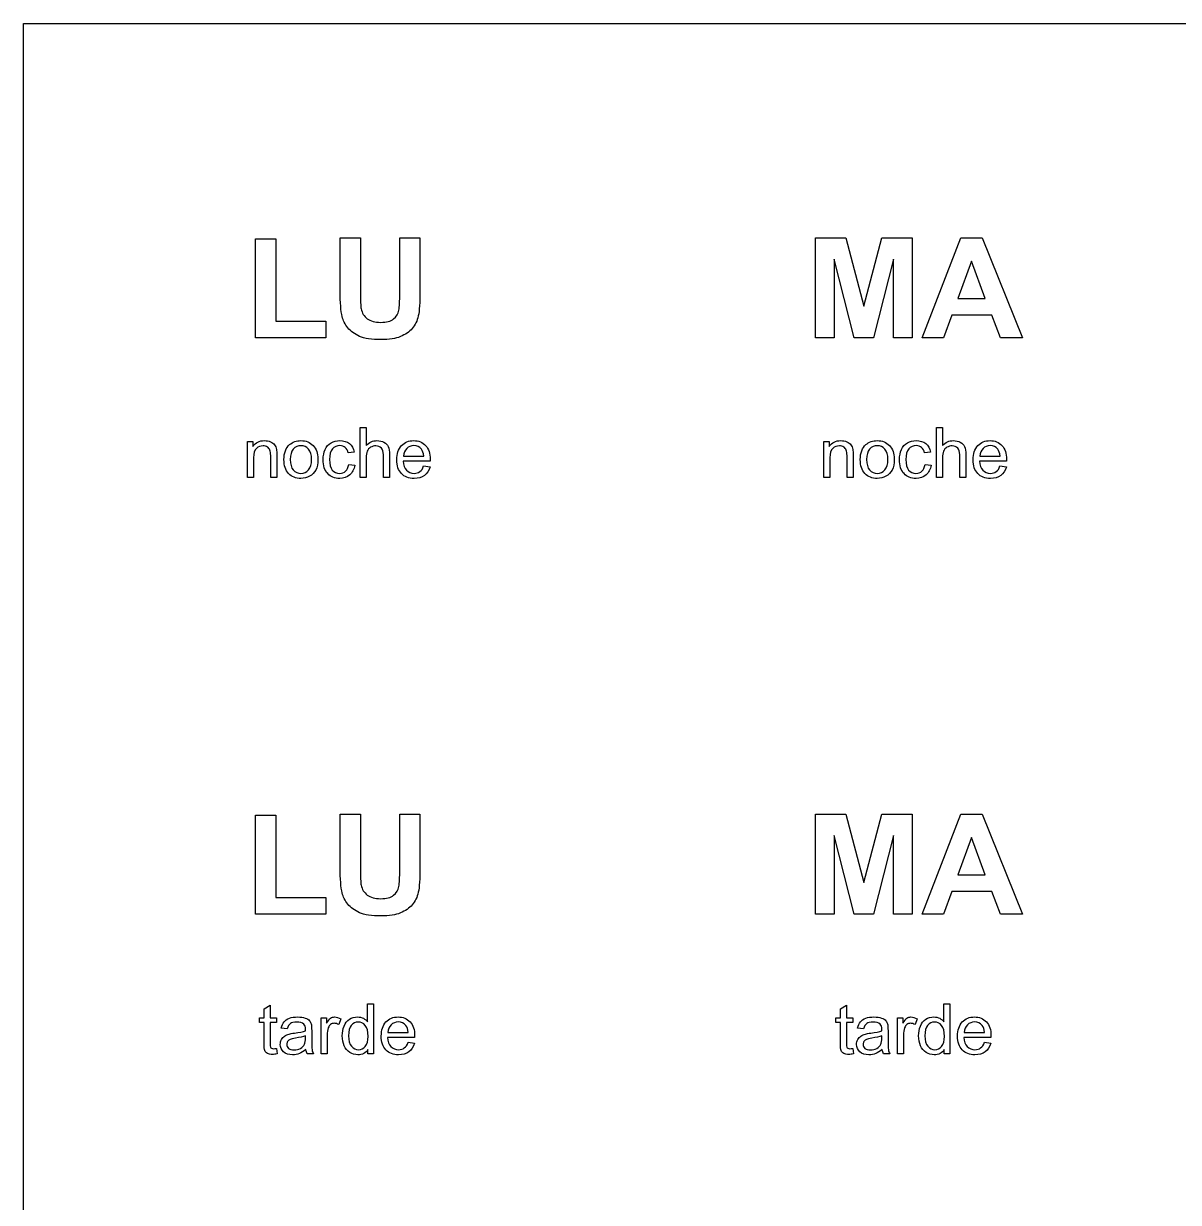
# Model space of a CAD drawing. Header units: millimetres. Extents: x 5 to 740, y 5 to 477.
# Drawn here: x 5 to 71.1, y 259.5 to 327 of the extents above; entities that cross this region are included whole.
import ezdxf

# ---------------------------------------------------------------- set-up
doc = ezdxf.new("R2010")
doc.units = ezdxf.units.MM
doc.layers.get('0').update_dxf_attribs({"linetype": 'CONTINUOUS'})

msp = doc.modelspace()

# ---------------------------------------------------------------- linework, layer by layer
at = {"color": 7}
for points in [[(5, 327), (239, 327), (239, 192), (5, 192)], [(18.28125, 309), (18.28125, 314.67969), (19.4375, 314.67969), (19.4375, 309.96484), (22.3125, 309.96484), (22.3125, 309)], [(50.345703, 309), (50.345703, 314.72656), (52.076172, 314.72656), (53.115234, 310.82031), (54.142578, 314.72656), (55.876953, 314.72656), (55.876953, 309), (54.802734, 309), (54.802734, 313.50781), (53.666016, 309), (52.552734, 309), (51.419922, 313.50781), (51.419922, 309)], [(62.189453, 309), (60.931641, 309), (60.431641, 310.30078), (58.142578, 310.30078), (57.669922, 309), (56.443359, 309), (58.673828, 314.72656), (59.896484, 314.72656)], [(60.060547, 311.26563), (59.271484, 313.39063), (58.498047, 311.26563)], [(19.908203, 302.03711)], [(20.269531, 302.03711)], [(23.617187, 301.75983)], [(26.753906, 302.23633)], [(52.908203, 302.03711)], [(53.269531, 302.03711)], [(56.617187, 301.75983)], [(59.753906, 302.23633)], [(27.908156, 301.66804)], [(60.908156, 301.66804)], [(18.28125, 276), (18.28125, 281.67969), (19.4375, 281.67969), (19.4375, 276.96484), (22.3125, 276.96484), (22.3125, 276)], [(50.345703, 276), (50.345703, 281.72656), (52.076172, 281.72656), (53.115234, 277.82031), (54.142578, 281.72656), (55.876953, 281.72656), (55.876953, 276), (54.802734, 276), (54.802734, 280.50781), (53.666016, 276), (52.552734, 276), (51.419922, 280.50781), (51.419922, 276)], [(62.189453, 276), (60.931641, 276), (60.431641, 277.30078), (58.142578, 277.30078), (57.669922, 276), (56.443359, 276), (58.673828, 281.72656), (59.896484, 281.72656)], [(60.060547, 278.26563), (59.271484, 280.39063), (58.498047, 278.26563)], [(23.607422, 269.03516)], [(25.863281, 269.23633)], [(27.017578, 268.66804)], [(56.607422, 269.03516)], [(58.863281, 269.23633)], [(60.017578, 268.66804)], [(19.472659, 268.31444)], [(21.169965, 268.25579)], [(52.472659, 268.31444)], [(54.169965, 268.25579)]]:
    msp.add_lwpolyline(points, close=True, dxfattribs=at)
for points in [[(23.128906, 314.72656), (24.285156, 314.72656), (24.285156, 311.625)], [(23.128906, 311.67188), (23.128906, 314.72656)], [(26.539062, 311.55859), (26.539062, 314.72656), (27.695312, 314.72656), (27.695312, 311.71875)], [(24.263672, 301), (24.263672, 303.86328), (24.615234, 303.86328), (24.615234, 302.83594)], [(57.263672, 301), (57.263672, 303.86328), (57.615234, 303.86328), (57.615234, 302.83594)], [(17.814453, 301), (17.814453, 303.07422), (18.130859, 303.07422), (18.130859, 302.7793)], [(23.929687, 302.46487), (23.587891, 302.41217)], [(50.814453, 301), (50.814453, 303.07422), (51.130859, 303.07422), (51.130859, 302.7793)], [(56.929687, 302.46487), (56.587891, 302.41217)], [(18.16601, 302.13285), (18.16601, 301), (17.814453, 301)], [(19.499999, 302.27535), (19.499999, 301), (19.148436, 301), (19.148436, 302.26172)], [(23.617187, 301.75977), (23.962891, 301.71487)], [(24.615239, 302.1348), (24.615239, 301), (24.263672, 301)], [(25.953126, 302.31444), (25.953126, 301), (25.601563, 301), (25.601563, 302.31445)], [(28.281203, 301.94734), (26.734328, 301.94734)], [(26.753906, 302.23633), (27.912109, 302.23633)], [(51.16601, 302.13285), (51.16601, 301), (50.814453, 301)], [(52.499999, 302.27535), (52.499999, 301), (52.148436, 301), (52.148436, 302.26172)], [(56.617187, 301.75977), (56.962891, 301.71487)], [(57.615239, 302.1348), (57.615239, 301), (57.263672, 301)], [(58.953126, 302.31444), (58.953126, 301), (58.601563, 301), (58.601563, 302.31445)], [(61.281203, 301.94734), (59.734328, 301.94734)], [(59.753906, 302.23633), (60.912109, 302.23633)], [(27.908203, 301.66797), (28.271484, 301.62307)], [(60.908203, 301.66797), (61.271484, 301.62307)], [(23.128906, 281.72656), (24.285156, 281.72656), (24.285156, 278.625)], [(23.128906, 278.67188), (23.128906, 281.72656)], [(26.539062, 278.55859), (26.539062, 281.72656), (27.695312, 281.72656), (27.695312, 278.71875)], [(18.769529, 268.60743), (18.769529, 269.80079), (18.511717, 269.80079), (18.511717, 270.07423), (18.769529, 270.07423), (18.769529, 270.5879), (19.119139, 270.79884), (19.119139, 270.07423), (19.472654, 270.07423), (19.472654, 269.80079), (19.119139, 269.80079), (19.119139, 268.5879)], [(24.695312, 269.83591), (24.695312, 270.86325), (25.044922, 270.86325), (25.044922, 268), (24.71875, 268)], [(51.769529, 268.60743), (51.769529, 269.80079), (51.511717, 269.80079), (51.511717, 270.07423), (51.769529, 270.07423), (51.769529, 270.5879), (52.119139, 270.79884), (52.119139, 270.07423), (52.472654, 270.07423), (52.472654, 269.80079), (52.119139, 269.80079), (52.119139, 268.5879)], [(57.695312, 269.83591), (57.695312, 270.86325), (58.044922, 270.86325), (58.044922, 268), (57.71875, 268)], [(22.037109, 268), (22.037109, 270.07422), (22.353516, 270.07422), (22.353516, 269.75977)], [(23.164062, 270.0078), (23.042969, 269.68163)], [(55.037109, 268), (55.037109, 270.07422), (55.353516, 270.07422), (55.353516, 269.75977)], [(56.164062, 270.0078), (56.042969, 269.68163)], [(20.101609, 269.43546), (19.757859, 269.48236)], [(21.496143, 269.33782), (21.496143, 268.86907)], [(53.101609, 269.43546), (52.757859, 269.48236)], [(54.496143, 269.33782), (54.496143, 268.86907)], [(21.140619, 268.91217), (21.140622, 269.04101)], [(22.388676, 269.08597), (22.388676, 268), (22.037109, 268)], [(27.390578, 268.94734), (25.84375, 268.94734)], [(25.863281, 269.23633), (27.021484, 269.23633)], [(27.017578, 268.66797), (27.380859, 268.62307)], [(54.140619, 268.91217), (54.140622, 269.04101)], [(55.388676, 269.08597), (55.388676, 268), (55.037109, 268)], [(60.390578, 268.94734), (58.84375, 268.94734)], [(58.863281, 269.23633), (60.021484, 269.23633)], [(60.017578, 268.66797), (60.380859, 268.62307)], [(19.472656, 268.31445), (19.523436, 268.00391)], [(21.607463, 267.99993), (21.240275, 267.99993)], [(24.71875, 268), (24.71875, 268.26172)], [(52.472656, 268.31445), (52.523436, 268.00391)], [(54.607463, 267.99993), (54.240275, 267.99993)], [(57.71875, 268), (57.71875, 268.26172)]]:
    msp.add_lwpolyline(points, dxfattribs=at)
for points in [[(23.242187, 310.21875), (23.166666, 310.546877), (23.128906, 311.031253), (23.128906, 311.67188)], [(24.285156, 311.625), (24.285156, 311.132813), (24.299479, 310.813803), (24.328126, 310.66797)], [(26.488282, 310.58594), (26.522135, 310.781253), (26.539062, 311.10547), (26.539062, 311.55859)], [(27.695312, 311.71875), (27.695312, 311.03125), (27.664062, 310.545573), (27.601562, 310.26172)], [(24.328126, 310.66797), (24.377606, 310.433597), (24.494793, 310.244793), (24.679688, 310.10156)], [(26.187501, 310.08984), (26.354168, 310.22526), (26.454428, 310.390627), (26.488282, 310.58594)], [(23.566406, 309.58203), (23.402343, 309.785157), (23.29427, 309.997397), (23.242187, 310.21875)], [(24.679688, 310.10156), (24.867188, 309.96094), (25.122396, 309.89063), (25.445313, 309.89063)], [(25.445313, 309.89063), (25.773438, 309.89063), (26.020834, 309.957033), (26.187501, 310.08984)], [(27.601562, 310.26172), (27.539062, 309.977867), (27.423177, 309.738283), (27.253906, 309.54297)], [(24.234375, 309.08984), (23.953125, 309.217447), (23.730469, 309.38151), (23.566406, 309.58203)], [(27.253906, 309.54297), (27.087239, 309.347657), (26.863281, 309.191407), (26.582031, 309.07422)], [(25.480469, 308.90234), (24.933594, 308.90234), (24.518229, 308.96484), (24.234375, 309.08984)], [(26.582031, 309.07422), (26.300781, 308.959633), (25.933594, 308.90234), (25.480469, 308.90234)], [(18.130859, 302.7793), (18.283203, 303.00716), (18.503255, 303.12109), (18.791016, 303.12109)], [(18.791016, 303.12109), (18.916016, 303.12109), (19.030599, 303.09829), (19.134766, 303.05269)], [(20.228516, 302.89063), (20.406901, 303.04427), (20.624349, 303.12109), (20.880859, 303.12109)], [(20.880859, 303.12109), (21.166016, 303.12109), (21.399089, 303.02734), (21.580078, 302.83984)], [(22.605469, 302.99417), (22.757812, 303.078803), (22.923177, 303.12112), (23.101562, 303.12112)], [(23.101562, 303.12112), (23.326823, 303.12112), (23.511068, 303.06383), (23.654297, 302.94925)], [(24.615234, 302.83594), (24.779297, 303.02604), (24.986328, 303.12109), (25.236328, 303.12109)], [(25.236328, 303.12109), (25.389974, 303.12109), (25.523438, 303.09049), (25.636719, 303.02929)], [(26.640625, 302.83205), (26.820312, 303.024757), (27.053385, 303.12111), (27.339844, 303.12111)], [(27.339844, 303.12111), (27.617187, 303.12111), (27.84375, 303.02671), (28.019531, 302.83791)], [(51.130859, 302.7793), (51.283203, 303.00716), (51.503255, 303.12109), (51.791016, 303.12109)], [(51.791016, 303.12109), (51.916016, 303.12109), (52.030599, 303.09829), (52.134766, 303.05269)], [(53.228516, 302.89063), (53.406901, 303.04427), (53.624349, 303.12109), (53.880859, 303.12109)], [(53.880859, 303.12109), (54.166016, 303.12109), (54.399089, 303.02734), (54.580078, 302.83984)], [(55.605469, 302.99417), (55.757812, 303.078803), (55.923177, 303.12112), (56.101562, 303.12112)], [(56.101562, 303.12112), (56.326823, 303.12112), (56.511068, 303.06383), (56.654297, 302.94925)], [(57.615234, 302.83594), (57.779297, 303.02604), (57.986328, 303.12109), (58.236328, 303.12109)], [(58.236328, 303.12109), (58.389974, 303.12109), (58.523438, 303.09049), (58.636719, 303.02929)], [(59.640625, 302.83205), (59.820312, 303.024757), (60.053385, 303.12111), (60.339844, 303.12111)], [(60.339844, 303.12111), (60.617187, 303.12111), (60.84375, 303.02671), (61.019531, 302.83791)], [(18.328119, 302.67387), (18.220046, 302.578817), (18.16601, 302.398477), (18.16601, 302.13285)], [(18.716791, 302.81645), (18.567051, 302.81645), (18.437494, 302.768923), (18.328119, 302.67387)], [(18.960931, 302.75195), (18.891921, 302.79495), (18.810541, 302.81645), (18.716791, 302.81645)], [(19.107416, 302.58203), (19.080069, 302.653643), (19.031241, 302.710283), (18.960931, 302.75195)], [(19.148436, 302.26172), (19.148436, 302.404947), (19.134763, 302.511717), (19.107416, 302.58203)], [(19.134766, 303.05269), (19.240235, 303.008423), (19.319011, 302.94983), (19.371094, 302.87691)], [(19.371094, 302.87691), (19.423181, 302.803997), (19.459639, 302.71741), (19.480469, 302.61715)], [(19.480469, 302.61715), (19.493489, 302.552017), (19.499999, 302.438083), (19.499999, 302.27535)], [(19.908203, 302.03711), (19.908203, 302.421223), (20.014974, 302.70573), (20.228516, 302.89063)], [(20.443359, 302.63281), (20.327474, 302.501303), (20.269531, 302.302737), (20.269531, 302.03711)], [(20.880859, 302.83008), (20.705078, 302.83008), (20.559244, 302.764323), (20.443359, 302.63281)], [(21.314453, 302.63086), (21.198568, 302.763673), (21.054036, 302.83008), (20.880859, 302.83008)], [(21.490234, 302.04883), (21.490234, 302.305337), (21.43164, 302.499347), (21.314453, 302.63086)], [(21.580078, 302.83984), (21.761067, 302.653647), (21.851562, 302.395837), (21.851562, 302.06641)], [(22.15625, 302.02933), (22.15625, 302.253283), (22.193359, 302.449247), (22.267578, 302.61722)], [(22.267578, 302.61722), (22.341797, 302.785187), (22.454427, 302.910837), (22.605469, 302.99417)], [(22.683594, 302.64069), (22.572917, 302.514383), (22.517578, 302.31386), (22.517578, 302.03912)], [(23.115234, 302.83209), (22.938151, 302.83209), (22.794271, 302.76829), (22.683594, 302.64069)], [(23.414062, 302.72662), (23.332031, 302.796933), (23.232422, 302.83209), (23.115234, 302.83209)], [(23.587891, 302.41217), (23.555338, 302.55149), (23.497395, 302.656307), (23.414062, 302.72662)], [(23.654297, 302.94925), (23.797526, 302.83597), (23.889323, 302.67451), (23.929687, 302.46487)], [(24.673829, 302.51761), (24.634769, 302.425163), (24.615239, 302.29756), (24.615239, 302.1348)], [(24.869142, 302.73636), (24.777996, 302.68296), (24.712892, 302.610043), (24.673829, 302.51761)], [(25.164063, 302.81836), (25.059896, 302.81836), (24.961589, 302.791027), (24.869142, 302.73636)], [(25.486329, 302.69727), (25.410808, 302.777997), (25.303386, 302.81836), (25.164063, 302.81836)], [(25.601563, 302.31445), (25.601563, 302.490237), (25.563152, 302.617843), (25.486329, 302.69727)], [(25.636719, 303.02929), (25.75, 302.969357), (25.830729, 302.886023), (25.878906, 302.77929)], [(25.878906, 302.77929), (25.928386, 302.672517), (25.953126, 302.517567), (25.953126, 302.31444)], [(26.371094, 302.01955), (26.371094, 302.36851), (26.460938, 302.639343), (26.640625, 302.83205)], [(26.935547, 302.66992), (26.826172, 302.561847), (26.765625, 302.417317), (26.753906, 302.23633)], [(27.34375, 302.83203), (27.182291, 302.83203), (27.046224, 302.777993), (26.935547, 302.66992)], [(27.779297, 302.62891), (27.667318, 302.764323), (27.522135, 302.83203), (27.34375, 302.83203)], [(27.912109, 302.23633), (27.896482, 302.41081), (27.852212, 302.54167), (27.779297, 302.62891)], [(28.019531, 302.83791), (28.195312, 302.64911), (28.283203, 302.383487), (28.283203, 302.04104)], [(51.328119, 302.67387), (51.220046, 302.578817), (51.16601, 302.398477), (51.16601, 302.13285)], [(51.716791, 302.81645), (51.567051, 302.81645), (51.437494, 302.768923), (51.328119, 302.67387)], [(51.960931, 302.75195), (51.891921, 302.79495), (51.810541, 302.81645), (51.716791, 302.81645)], [(52.107416, 302.58203), (52.080069, 302.653643), (52.031241, 302.710283), (51.960931, 302.75195)], [(52.148436, 302.26172), (52.148436, 302.404947), (52.134763, 302.511717), (52.107416, 302.58203)], [(52.134766, 303.05269), (52.240235, 303.008423), (52.319011, 302.94983), (52.371094, 302.87691)], [(52.371094, 302.87691), (52.423181, 302.803997), (52.459639, 302.71741), (52.480469, 302.61715)], [(52.480469, 302.61715), (52.493489, 302.552017), (52.499999, 302.438083), (52.499999, 302.27535)], [(52.908203, 302.03711), (52.908203, 302.421223), (53.014974, 302.70573), (53.228516, 302.89063)], [(53.443359, 302.63281), (53.327474, 302.501303), (53.269531, 302.302737), (53.269531, 302.03711)], [(53.880859, 302.83008), (53.705078, 302.83008), (53.559244, 302.764323), (53.443359, 302.63281)], [(54.314453, 302.63086), (54.198568, 302.763673), (54.054036, 302.83008), (53.880859, 302.83008)], [(54.490234, 302.04883), (54.490234, 302.305337), (54.43164, 302.499347), (54.314453, 302.63086)], [(54.580078, 302.83984), (54.761067, 302.653647), (54.851562, 302.395837), (54.851562, 302.06641)], [(55.15625, 302.02933), (55.15625, 302.253283), (55.193359, 302.449247), (55.267578, 302.61722)], [(55.267578, 302.61722), (55.341797, 302.785187), (55.454427, 302.910837), (55.605469, 302.99417)], [(55.683594, 302.64069), (55.572917, 302.514383), (55.517578, 302.31386), (55.517578, 302.03912)], [(56.115234, 302.83209), (55.938151, 302.83209), (55.794271, 302.76829), (55.683594, 302.64069)], [(56.414062, 302.72662), (56.332031, 302.796933), (56.232422, 302.83209), (56.115234, 302.83209)], [(56.587891, 302.41217), (56.555338, 302.55149), (56.497395, 302.656307), (56.414062, 302.72662)], [(56.654297, 302.94925), (56.797526, 302.83597), (56.889323, 302.67451), (56.929687, 302.46487)], [(57.673829, 302.51761), (57.634769, 302.425163), (57.615239, 302.29756), (57.615239, 302.1348)], [(57.869142, 302.73636), (57.777996, 302.68296), (57.712892, 302.610043), (57.673829, 302.51761)], [(58.164063, 302.81836), (58.059896, 302.81836), (57.961589, 302.791027), (57.869142, 302.73636)], [(58.486329, 302.69727), (58.410808, 302.777997), (58.303386, 302.81836), (58.164063, 302.81836)], [(58.601563, 302.31445), (58.601563, 302.490237), (58.563152, 302.617843), (58.486329, 302.69727)], [(58.636719, 303.02929), (58.75, 302.969357), (58.830729, 302.886023), (58.878906, 302.77929)], [(58.878906, 302.77929), (58.928386, 302.672517), (58.953126, 302.517567), (58.953126, 302.31444)], [(59.371094, 302.01955), (59.371094, 302.36851), (59.460938, 302.639343), (59.640625, 302.83205)], [(59.935547, 302.66992), (59.826172, 302.561847), (59.765625, 302.417317), (59.753906, 302.23633)], [(60.34375, 302.83203), (60.182291, 302.83203), (60.046224, 302.777993), (59.935547, 302.66992)], [(60.779297, 302.62891), (60.667318, 302.764323), (60.522135, 302.83203), (60.34375, 302.83203)], [(60.912109, 302.23633), (60.896482, 302.41081), (60.852212, 302.54167), (60.779297, 302.62891)], [(61.019531, 302.83791), (61.195312, 302.64911), (61.283203, 302.383487), (61.283203, 302.04104)], [(20.175781, 301.23242), (19.997396, 301.41862), (19.908203, 301.68685), (19.908203, 302.03711)], [(20.269531, 302.03711), (20.269531, 301.771483), (20.327474, 301.572263), (20.443359, 301.43945)], [(21.316406, 301.44141), (21.432291, 301.574223), (21.490234, 301.776697), (21.490234, 302.04883)], [(21.851562, 302.06641), (21.851562, 301.799483), (21.811198, 301.589197), (21.730469, 301.43555)], [(22.414062, 301.2305), (22.242187, 301.4167), (22.15625, 301.682977), (22.15625, 302.02933)], [(22.517578, 302.03912), (22.517578, 301.760473), (22.570963, 301.558), (22.677734, 301.4317)], [(23.441406, 301.3692), (23.533854, 301.453833), (23.592448, 301.584043), (23.617187, 301.75983)], [(26.636719, 301.23244), (26.459636, 301.41994), (26.371094, 301.68231), (26.371094, 302.01955)], [(26.734328, 301.94734), (26.747348, 301.719473), (26.811801, 301.544993), (26.927687, 301.4239)], [(28.283203, 302.04104), (28.283203, 302.02024), (28.282536, 301.989007), (28.281203, 301.94734)], [(53.175781, 301.23242), (52.997396, 301.41862), (52.908203, 301.68685), (52.908203, 302.03711)], [(53.269531, 302.03711), (53.269531, 301.771483), (53.327474, 301.572263), (53.443359, 301.43945)], [(54.316406, 301.44141), (54.432291, 301.574223), (54.490234, 301.776697), (54.490234, 302.04883)], [(54.851562, 302.06641), (54.851562, 301.799483), (54.811198, 301.589197), (54.730469, 301.43555)], [(55.414062, 301.2305), (55.242187, 301.4167), (55.15625, 301.682977), (55.15625, 302.02933)], [(55.517578, 302.03912), (55.517578, 301.760473), (55.570963, 301.558), (55.677734, 301.4317)], [(56.441406, 301.3692), (56.533854, 301.453833), (56.592448, 301.584043), (56.617187, 301.75983)], [(59.636719, 301.23244), (59.459636, 301.41994), (59.371094, 301.68231), (59.371094, 302.01955)], [(59.734328, 301.94734), (59.747348, 301.719473), (59.811801, 301.544993), (59.927687, 301.4239)], [(61.283203, 302.04104), (61.283203, 302.02024), (61.282536, 301.989007), (61.281203, 301.94734)], [(20.880859, 300.95313), (20.590494, 300.95313), (20.355468, 301.046227), (20.175781, 301.23242)], [(20.443359, 301.43945), (20.559244, 301.307943), (20.705078, 301.24219), (20.880859, 301.24219)], [(20.880859, 301.24219), (21.055338, 301.24219), (21.200521, 301.308597), (21.316406, 301.44141)], [(21.380859, 301.08008), (21.228516, 300.995447), (21.061849, 300.95313), (20.880859, 300.95313)], [(21.730469, 301.43555), (21.651042, 301.283203), (21.534505, 301.164713), (21.380859, 301.08008)], [(23.099609, 300.95316), (22.815755, 300.95316), (22.587239, 301.045607), (22.414062, 301.2305)], [(22.677734, 301.4317), (22.784505, 301.3054), (22.923828, 301.24225), (23.095703, 301.24225)], [(23.095703, 301.24225), (23.233724, 301.24225), (23.348958, 301.284567), (23.441406, 301.3692)], [(23.671875, 301.15433), (23.516927, 301.020217), (23.326172, 300.95316), (23.099609, 300.95316)], [(23.962891, 301.71487), (23.925131, 301.47659), (23.828126, 301.289743), (23.671875, 301.15433)], [(27.359375, 300.95315), (27.05599, 300.95315), (26.815104, 301.046247), (26.636719, 301.23244)], [(26.927687, 301.4239), (27.043572, 301.302807), (27.188104, 301.24226), (27.361281, 301.24226)], [(27.953125, 301.12893), (27.798177, 301.011743), (27.60026, 300.95315), (27.359375, 300.95315)], [(27.361281, 301.24226), (27.490187, 301.24226), (27.600213, 301.276113), (27.691359, 301.34382)], [(27.691359, 301.34382), (27.782505, 301.411527), (27.854771, 301.5196), (27.908156, 301.66804)], [(28.271484, 301.62307), (28.214191, 301.41083), (28.108071, 301.246117), (27.953125, 301.12893)], [(53.880859, 300.95313), (53.590494, 300.95313), (53.355468, 301.046227), (53.175781, 301.23242)], [(53.443359, 301.43945), (53.559244, 301.307943), (53.705078, 301.24219), (53.880859, 301.24219)], [(53.880859, 301.24219), (54.055338, 301.24219), (54.200521, 301.308597), (54.316406, 301.44141)], [(54.380859, 301.08008), (54.228516, 300.995447), (54.061849, 300.95313), (53.880859, 300.95313)], [(54.730469, 301.43555), (54.651042, 301.283203), (54.534505, 301.164713), (54.380859, 301.08008)], [(56.099609, 300.95316), (55.815755, 300.95316), (55.587239, 301.045607), (55.414062, 301.2305)], [(55.677734, 301.4317), (55.784505, 301.3054), (55.923828, 301.24225), (56.095703, 301.24225)], [(56.095703, 301.24225), (56.233724, 301.24225), (56.348958, 301.284567), (56.441406, 301.3692)], [(56.671875, 301.15433), (56.516927, 301.020217), (56.326172, 300.95316), (56.099609, 300.95316)], [(56.962891, 301.71487), (56.925131, 301.47659), (56.828126, 301.289743), (56.671875, 301.15433)], [(60.359375, 300.95315), (60.05599, 300.95315), (59.815104, 301.046247), (59.636719, 301.23244)], [(59.927687, 301.4239), (60.043572, 301.302807), (60.188104, 301.24226), (60.361281, 301.24226)], [(60.953125, 301.12893), (60.798177, 301.011743), (60.60026, 300.95315), (60.359375, 300.95315)], [(60.361281, 301.24226), (60.490187, 301.24226), (60.600213, 301.276113), (60.691359, 301.34382)], [(60.691359, 301.34382), (60.782505, 301.411527), (60.854771, 301.5196), (60.908156, 301.66804)], [(61.271484, 301.62307), (61.214191, 301.41083), (61.108071, 301.246117), (60.953125, 301.12893)], [(23.242187, 277.21875), (23.166666, 277.546877), (23.128906, 278.031253), (23.128906, 278.67188)], [(24.285156, 278.625), (24.285156, 278.132813), (24.299479, 277.813803), (24.328126, 277.66797)], [(26.488282, 277.58594), (26.522135, 277.781253), (26.539062, 278.10547), (26.539062, 278.55859)], [(27.695312, 278.71875), (27.695312, 278.03125), (27.664062, 277.545573), (27.601562, 277.26172)], [(24.328126, 277.66797), (24.377606, 277.433597), (24.494793, 277.244793), (24.679688, 277.10156)], [(26.187501, 277.08984), (26.354168, 277.22526), (26.454428, 277.390627), (26.488282, 277.58594)], [(23.566406, 276.58203), (23.402343, 276.785157), (23.29427, 276.997397), (23.242187, 277.21875)], [(24.679688, 277.10156), (24.867188, 276.96094), (25.122396, 276.89063), (25.445313, 276.89063)], [(25.445313, 276.89063), (25.773438, 276.89063), (26.020834, 276.957033), (26.187501, 277.08984)], [(27.601562, 277.26172), (27.539062, 276.977867), (27.423177, 276.738283), (27.253906, 276.54297)], [(24.234375, 276.08984), (23.953125, 276.217447), (23.730469, 276.38151), (23.566406, 276.58203)], [(25.480469, 275.90234), (24.933594, 275.90234), (24.518229, 275.96484), (24.234375, 276.08984)], [(27.253906, 276.54297), (27.087239, 276.347657), (26.863281, 276.191407), (26.582031, 276.07422)], [(26.582031, 276.07422), (26.300781, 275.959633), (25.933594, 275.90234), (25.480469, 275.90234)], [(19.912156, 269.83783), (19.983771, 269.928977), (20.087286, 269.99864), (20.222703, 270.04682)], [(20.222703, 270.04682), (20.35812, 270.096287), (20.515021, 270.12102), (20.693406, 270.12102)], [(20.693406, 270.12102), (20.870489, 270.12102), (21.01437, 270.100187), (21.125047, 270.05852)], [(21.125047, 270.05852), (21.235724, 270.016853), (21.317105, 269.96412), (21.369188, 269.90032)], [(22.353516, 269.75977), (22.434245, 269.906903), (22.508463, 270.003907), (22.576172, 270.05078)], [(22.576172, 270.05078), (22.645182, 270.097647), (22.720703, 270.12108), (22.802734, 270.12108)], [(22.802734, 270.12108), (22.921224, 270.12108), (23.041667, 270.08332), (23.164062, 270.0078)], [(23.660156, 269.98633), (23.798177, 270.07617), (23.952474, 270.12109), (24.123047, 270.12109)], [(24.123047, 270.12109), (24.248047, 270.12109), (24.359375, 270.09439), (24.457031, 270.04099)], [(24.457031, 270.04099), (24.554688, 269.988923), (24.634115, 269.920563), (24.695312, 269.83591)], [(25.75, 269.83205), (25.929687, 270.024757), (26.16276, 270.12111), (26.449219, 270.12111)], [(26.449219, 270.12111), (26.726562, 270.12111), (26.953125, 270.02671), (27.128906, 269.83791)], [(52.912156, 269.83783), (52.983771, 269.928977), (53.087286, 269.99864), (53.222703, 270.04682)], [(53.222703, 270.04682), (53.35812, 270.096287), (53.515021, 270.12102), (53.693406, 270.12102)], [(53.693406, 270.12102), (53.870489, 270.12102), (54.01437, 270.100187), (54.125047, 270.05852)], [(54.125047, 270.05852), (54.235724, 270.016853), (54.317105, 269.96412), (54.369188, 269.90032)], [(55.353516, 269.75977), (55.434245, 269.906903), (55.508463, 270.003907), (55.576172, 270.05078)], [(55.576172, 270.05078), (55.645182, 270.097647), (55.720703, 270.12108), (55.802734, 270.12108)], [(55.802734, 270.12108), (55.921224, 270.12108), (56.041667, 270.08332), (56.164062, 270.0078)], [(56.660156, 269.98633), (56.798177, 270.07617), (56.952474, 270.12109), (57.123047, 270.12109)], [(57.123047, 270.12109), (57.248047, 270.12109), (57.359375, 270.09439), (57.457031, 270.04099)], [(57.457031, 270.04099), (57.554688, 269.988923), (57.634115, 269.920563), (57.695312, 269.83591)], [(58.75, 269.83205), (58.929687, 270.024757), (59.16276, 270.12111), (59.449219, 270.12111)], [(59.449219, 270.12111), (59.726562, 270.12111), (59.953125, 270.02671), (60.128906, 269.83791)], [(19.757859, 269.48236), (19.789106, 269.6295), (19.840538, 269.74799), (19.912156, 269.83783)], [(20.275438, 269.7421), (20.197313, 269.684833), (20.13937, 269.58262), (20.101609, 269.43546)], [(20.642625, 269.83), (20.47726, 269.83), (20.354865, 269.8007), (20.275438, 269.7421)], [(21.043016, 269.71086), (20.953172, 269.790287), (20.819708, 269.83), (20.642625, 269.83)], [(21.142626, 269.40812), (21.142626, 269.551353), (21.109423, 269.652267), (21.043016, 269.71086)], [(21.140626, 269.31632), (21.141959, 269.36452), (21.142626, 269.39512), (21.142626, 269.40812)], [(21.369188, 269.90032), (21.421275, 269.837853), (21.457733, 269.758427), (21.478563, 269.66204)], [(21.478563, 269.66204), (21.490283, 269.602173), (21.496143, 269.4941), (21.496143, 269.33782)], [(22.447266, 269.49612), (22.408206, 269.37112), (22.388676, 269.234403), (22.388676, 269.08597)], [(22.578125, 269.68753), (22.516925, 269.64193), (22.473305, 269.578127), (22.447266, 269.49612)], [(22.785156, 269.75783), (22.708333, 269.75783), (22.639323, 269.734397), (22.578125, 269.68753)], [(23.042969, 269.68163), (22.957031, 269.73243), (22.871093, 269.75783), (22.785156, 269.75783)], [(23.246094, 269.03516), (23.246094, 269.242187), (23.280599, 269.429687), (23.349609, 269.59766)], [(23.349609, 269.59766), (23.41862, 269.766927), (23.522135, 269.896483), (23.660156, 269.98633)], [(23.763672, 269.63867), (23.659505, 269.51107), (23.607422, 269.3099), (23.607422, 269.03516)], [(24.15625, 269.83008), (24, 269.83008), (23.869141, 269.766277), (23.763672, 269.63867)], [(24.560547, 269.63086), (24.451172, 269.763673), (24.316406, 269.83008), (24.15625, 269.83008)], [(24.724609, 269.00586), (24.724609, 269.289713), (24.669922, 269.498047), (24.560547, 269.63086)], [(25.480469, 269.01955), (25.480469, 269.36851), (25.570313, 269.639343), (25.75, 269.83205)], [(26.044922, 269.66992), (25.935547, 269.561847), (25.875, 269.417317), (25.863281, 269.23633)], [(26.453125, 269.83203), (26.291666, 269.83203), (26.155599, 269.777993), (26.044922, 269.66992)], [(26.888672, 269.62891), (26.776693, 269.764323), (26.63151, 269.83203), (26.453125, 269.83203)], [(27.021484, 269.23633), (27.005857, 269.41081), (26.961587, 269.54167), (26.888672, 269.62891)], [(27.128906, 269.83791), (27.304687, 269.64911), (27.392578, 269.383487), (27.392578, 269.04104)], [(52.757859, 269.48236), (52.789106, 269.6295), (52.840538, 269.74799), (52.912156, 269.83783)], [(53.275438, 269.7421), (53.197313, 269.684833), (53.13937, 269.58262), (53.101609, 269.43546)], [(53.642625, 269.83), (53.47726, 269.83), (53.354865, 269.8007), (53.275438, 269.7421)], [(54.043016, 269.71086), (53.953172, 269.790287), (53.819708, 269.83), (53.642625, 269.83)], [(54.142626, 269.40812), (54.142626, 269.551353), (54.109423, 269.652267), (54.043016, 269.71086)], [(54.140626, 269.31632), (54.141959, 269.36452), (54.142626, 269.39512), (54.142626, 269.40812)], [(54.369188, 269.90032), (54.421275, 269.837853), (54.457733, 269.758427), (54.478563, 269.66204)], [(54.478563, 269.66204), (54.490283, 269.602173), (54.496143, 269.4941), (54.496143, 269.33782)], [(55.447266, 269.49612), (55.408206, 269.37112), (55.388676, 269.234403), (55.388676, 269.08597)], [(55.578125, 269.68753), (55.516925, 269.64193), (55.473305, 269.578127), (55.447266, 269.49612)], [(55.785156, 269.75783), (55.708333, 269.75783), (55.639323, 269.734397), (55.578125, 269.68753)], [(56.042969, 269.68163), (55.957031, 269.73243), (55.871093, 269.75783), (55.785156, 269.75783)], [(56.246094, 269.03516), (56.246094, 269.242187), (56.280599, 269.429687), (56.349609, 269.59766)], [(56.349609, 269.59766), (56.41862, 269.766927), (56.522135, 269.896483), (56.660156, 269.98633)], [(56.763672, 269.63867), (56.659505, 269.51107), (56.607422, 269.3099), (56.607422, 269.03516)], [(57.15625, 269.83008), (57, 269.83008), (56.869141, 269.766277), (56.763672, 269.63867)], [(57.560547, 269.63086), (57.451172, 269.763673), (57.316406, 269.83008), (57.15625, 269.83008)], [(57.724609, 269.00586), (57.724609, 269.289713), (57.669922, 269.498047), (57.560547, 269.63086)], [(58.480469, 269.01955), (58.480469, 269.36851), (58.570313, 269.639343), (58.75, 269.83205)], [(59.044922, 269.66992), (58.935547, 269.561847), (58.875, 269.417317), (58.863281, 269.23633)], [(59.453125, 269.83203), (59.291666, 269.83203), (59.155599, 269.777993), (59.044922, 269.66992)], [(59.888672, 269.62891), (59.776693, 269.764323), (59.63151, 269.83203), (59.453125, 269.83203)], [(60.021484, 269.23633), (60.005857, 269.41081), (59.961587, 269.54167), (59.888672, 269.62891)], [(60.128906, 269.83791), (60.304687, 269.64911), (60.392578, 269.383487), (60.392578, 269.04104)], [(19.697266, 268.54682), (19.697266, 268.64838), (19.720053, 268.740827), (19.765626, 268.82416)], [(19.765626, 268.82416), (19.812499, 268.908793), (19.873046, 268.9765), (19.947267, 269.02728)], [(19.947267, 269.02728), (20.022788, 269.07808), (20.107423, 269.116493), (20.201173, 269.14252)], [(20.121091, 268.72266), (20.088538, 268.673193), (20.072261, 268.617853), (20.072261, 268.55664)], [(20.259763, 268.83789), (20.19987, 268.811823), (20.153646, 268.773413), (20.121091, 268.72266)], [(20.201173, 269.14252), (20.270183, 269.16072), (20.37435, 269.178287), (20.513673, 269.19522)], [(20.566403, 268.90819), (20.421872, 268.88739), (20.319658, 268.863957), (20.259763, 268.83789)], [(20.513673, 269.19522), (20.797527, 269.229087), (21.006511, 269.269453), (21.140626, 269.31632)], [(21.140622, 269.04101), (21.013018, 268.988943), (20.821612, 268.94467), (20.566403, 268.90819)], [(21.083979, 268.56061), (21.121739, 268.640037), (21.140619, 268.757223), (21.140619, 268.91217)], [(21.496143, 268.86907), (21.496143, 268.54225), (21.503303, 268.33522), (21.517623, 268.24798)], [(23.359375, 268.4707), (23.283854, 268.634767), (23.246094, 268.82292), (23.246094, 269.03516)], [(23.607422, 269.03516), (23.607422, 268.769533), (23.663412, 268.570963), (23.775391, 268.43945)], [(24.5625, 268.42969), (24.670573, 268.55599), (24.724609, 268.748047), (24.724609, 269.00586)], [(25.746094, 268.23244), (25.569011, 268.41994), (25.480469, 268.68231), (25.480469, 269.01955)], [(25.84375, 268.94734), (25.85677, 268.719473), (25.921223, 268.544993), (26.037109, 268.4239)], [(26.800781, 268.34382), (26.891927, 268.411527), (26.964193, 268.5196), (27.017578, 268.66804)], [(27.392578, 269.04104), (27.392578, 269.02024), (27.391911, 268.989007), (27.390578, 268.94734)], [(52.697266, 268.54682), (52.697266, 268.64838), (52.720053, 268.740827), (52.765626, 268.82416)], [(52.765626, 268.82416), (52.812499, 268.908793), (52.873046, 268.9765), (52.947267, 269.02728)], [(52.947267, 269.02728), (53.022788, 269.07808), (53.107423, 269.116493), (53.201173, 269.14252)], [(53.121091, 268.72266), (53.088538, 268.673193), (53.072261, 268.617853), (53.072261, 268.55664)], [(53.259763, 268.83789), (53.19987, 268.811823), (53.153646, 268.773413), (53.121091, 268.72266)], [(53.201173, 269.14252), (53.270183, 269.16072), (53.37435, 269.178287), (53.513673, 269.19522)], [(53.566403, 268.90819), (53.421872, 268.88739), (53.319658, 268.863957), (53.259763, 268.83789)], [(53.513673, 269.19522), (53.797527, 269.229087), (54.006511, 269.269453), (54.140626, 269.31632)], [(54.140622, 269.04101), (54.013018, 268.988943), (53.821612, 268.94467), (53.566403, 268.90819)], [(54.083979, 268.56061), (54.121739, 268.640037), (54.140619, 268.757223), (54.140619, 268.91217)], [(54.496143, 268.86907), (54.496143, 268.54225), (54.503303, 268.33522), (54.517623, 268.24798)], [(56.359375, 268.4707), (56.283854, 268.634767), (56.246094, 268.82292), (56.246094, 269.03516)], [(56.607422, 269.03516), (56.607422, 268.769533), (56.663412, 268.570963), (56.775391, 268.43945)], [(57.5625, 268.42969), (57.670573, 268.55599), (57.724609, 268.748047), (57.724609, 269.00586)], [(58.746094, 268.23244), (58.569011, 268.41994), (58.480469, 268.68231), (58.480469, 269.01955)], [(58.84375, 268.94734), (58.85677, 268.719473), (58.921223, 268.544993), (59.037109, 268.4239)], [(59.800781, 268.34382), (59.891927, 268.411527), (59.964193, 268.5196), (60.017578, 268.66804)], [(60.392578, 269.04104), (60.392578, 269.02024), (60.391911, 268.989007), (60.390578, 268.94734)], [(18.812499, 268.19142), (18.783852, 268.25782), (18.769529, 268.39649), (18.769529, 268.60743)], [(18.960936, 268.03321), (18.890624, 268.07361), (18.841145, 268.126347), (18.812499, 268.19142)], [(19.257811, 267.97271), (19.130207, 267.97271), (19.031249, 267.992877), (18.960936, 268.03321)], [(19.119139, 268.5879), (19.119139, 268.48764), (19.124999, 268.423187), (19.136719, 268.39454)], [(19.136719, 268.39454), (19.149739, 268.365873), (19.169922, 268.343073), (19.197269, 268.32614)], [(19.197269, 268.32614), (19.225916, 268.309207), (19.26628, 268.30074), (19.318362, 268.30074)], [(19.523436, 268.00391), (19.424478, 267.98311), (19.335936, 267.97271), (19.257811, 267.97271)], [(19.318362, 268.30074), (19.357422, 268.30074), (19.408854, 268.305307), (19.472659, 268.31444)], [(19.880859, 268.11908), (19.758464, 268.23106), (19.697266, 268.37364), (19.697266, 268.54682)], [(20.40625, 267.95307), (20.178385, 267.95307), (20.003255, 268.008407), (19.880859, 268.11908)], [(20.072261, 268.55664), (20.072261, 268.462893), (20.107417, 268.38477), (20.177729, 268.32227)], [(20.177729, 268.32227), (20.249344, 268.259803), (20.35351, 268.22857), (20.490229, 268.22857)], [(20.792969, 268.02147), (20.673177, 267.97587), (20.544271, 267.95307), (20.40625, 267.95307)], [(20.490229, 268.22857), (20.625646, 268.22857), (20.746088, 268.25787), (20.851557, 268.31647)], [(21.169922, 268.25585), (21.039713, 268.14517), (20.914062, 268.067043), (20.792969, 268.02147)], [(20.851557, 268.31647), (20.957026, 268.376337), (21.0345, 268.457717), (21.083979, 268.56061)], [(21.240275, 267.99993), (21.203815, 268.07285), (21.180378, 268.158137), (21.169965, 268.25579)], [(21.517623, 268.24798), (21.53325, 268.16204), (21.563196, 268.079357), (21.607463, 267.99993)], [(23.681641, 268.08984), (23.54362, 268.180987), (23.436198, 268.30794), (23.359375, 268.4707)], [(24.138672, 267.95313), (23.973307, 267.95313), (23.820964, 267.9987), (23.681641, 268.08984)], [(23.775391, 268.43945), (23.88737, 268.307943), (24.019531, 268.24219), (24.171875, 268.24219)], [(24.71875, 268.26172), (24.587239, 268.055993), (24.39388, 267.95313), (24.138672, 267.95313)], [(24.171875, 268.24219), (24.325521, 268.24219), (24.455729, 268.30469), (24.5625, 268.42969)], [(26.46875, 267.95315), (26.165365, 267.95315), (25.924479, 268.046247), (25.746094, 268.23244)], [(26.037109, 268.4239), (26.152994, 268.302807), (26.297526, 268.24226), (26.470703, 268.24226)], [(27.0625, 268.12893), (26.907552, 268.011743), (26.709635, 267.95315), (26.46875, 267.95315)], [(26.470703, 268.24226), (26.599609, 268.24226), (26.709635, 268.276113), (26.800781, 268.34382)], [(27.380859, 268.62307), (27.323566, 268.41083), (27.217446, 268.246117), (27.0625, 268.12893)], [(51.812499, 268.19142), (51.783852, 268.25782), (51.769529, 268.39649), (51.769529, 268.60743)], [(51.960936, 268.03321), (51.890624, 268.07361), (51.841145, 268.126347), (51.812499, 268.19142)], [(52.257811, 267.97271), (52.130207, 267.97271), (52.031249, 267.992877), (51.960936, 268.03321)], [(52.119139, 268.5879), (52.119139, 268.48764), (52.124999, 268.423187), (52.136719, 268.39454)], [(52.136719, 268.39454), (52.149739, 268.365873), (52.169922, 268.343073), (52.197269, 268.32614)], [(52.197269, 268.32614), (52.225916, 268.309207), (52.26628, 268.30074), (52.318362, 268.30074)], [(52.523436, 268.00391), (52.424478, 267.98311), (52.335936, 267.97271), (52.257811, 267.97271)], [(52.318362, 268.30074), (52.357422, 268.30074), (52.408854, 268.305307), (52.472659, 268.31444)], [(52.880859, 268.11908), (52.758464, 268.23106), (52.697266, 268.37364), (52.697266, 268.54682)], [(53.40625, 267.95307), (53.178385, 267.95307), (53.003255, 268.008407), (52.880859, 268.11908)], [(53.072261, 268.55664), (53.072261, 268.462893), (53.107417, 268.38477), (53.177729, 268.32227)], [(53.177729, 268.32227), (53.249344, 268.259803), (53.35351, 268.22857), (53.490229, 268.22857)], [(53.792969, 268.02147), (53.673177, 267.97587), (53.544271, 267.95307), (53.40625, 267.95307)], [(53.490229, 268.22857), (53.625646, 268.22857), (53.746088, 268.25787), (53.851557, 268.31647)], [(54.169922, 268.25585), (54.039713, 268.14517), (53.914062, 268.067043), (53.792969, 268.02147)], [(53.851557, 268.31647), (53.957026, 268.376337), (54.0345, 268.457717), (54.083979, 268.56061)], [(54.240275, 267.99993), (54.203815, 268.07285), (54.180378, 268.158137), (54.169965, 268.25579)], [(54.517623, 268.24798), (54.53325, 268.16204), (54.563196, 268.079357), (54.607463, 267.99993)], [(56.681641, 268.08984), (56.54362, 268.180987), (56.436198, 268.30794), (56.359375, 268.4707)], [(57.138672, 267.95313), (56.973307, 267.95313), (56.820964, 267.9987), (56.681641, 268.08984)], [(56.775391, 268.43945), (56.88737, 268.307943), (57.019531, 268.24219), (57.171875, 268.24219)], [(57.71875, 268.26172), (57.587239, 268.055993), (57.39388, 267.95313), (57.138672, 267.95313)], [(57.171875, 268.24219), (57.325521, 268.24219), (57.455729, 268.30469), (57.5625, 268.42969)], [(59.46875, 267.95315), (59.165365, 267.95315), (58.924479, 268.046247), (58.746094, 268.23244)], [(59.037109, 268.4239), (59.152994, 268.302807), (59.297526, 268.24226), (59.470703, 268.24226)], [(60.0625, 268.12893), (59.907552, 268.011743), (59.709635, 267.95315), (59.46875, 267.95315)], [(59.470703, 268.24226), (59.599609, 268.24226), (59.709635, 268.276113), (59.800781, 268.34382)], [(60.380859, 268.62307), (60.323566, 268.41083), (60.217446, 268.246117), (60.0625, 268.12893)]]:
    msp.add_open_spline(points, degree=3, dxfattribs=at)

doc.saveas('drawing.dxf')
